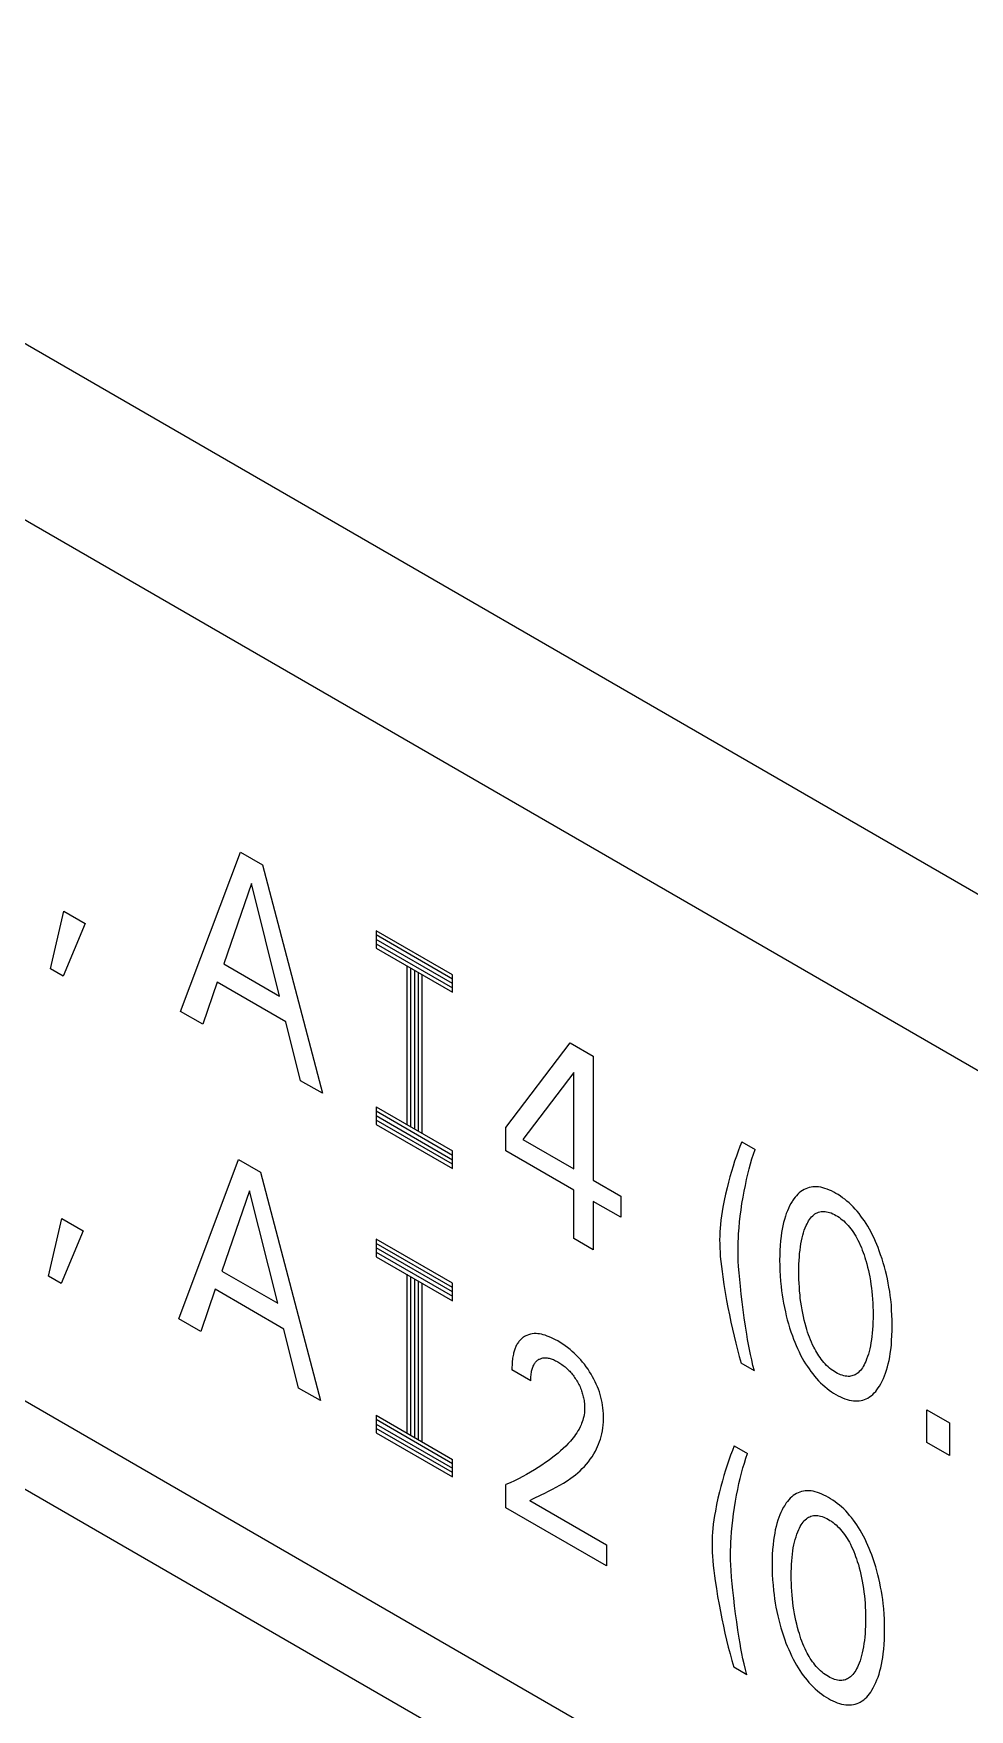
# Model space of a CAD drawing. Extents: x 0 to 420, y 0 to 297.
# Drawn here: x 205.02 to 213.7, y 165.19 to 180.72 of the extents above; entities that cross this region are included whole.
import ezdxf

# ---------------------------------------------------------------- set-up
doc = ezdxf.new("R2010")
doc.units = 0
doc.header["$LTSCALE"] = 23.1
doc.layers.add('40000_ISO', color=7, linetype='CONTINUOUS')

msp = doc.modelspace()

# ---------------------------------------------------------------- linework, layer by layer
at = {"layer": '40000_ISO', "color": 7, "linetype": 'CONTINUOUS'}
for p, q in [((220.716, 168.734), (171.572, 197.107)), ((220.009, 167.509), (170.865, 195.882)), ((220.009, 159.344), (170.865, 187.717)), ((219.656, 158.732), (170.511, 187.104)), ((206.386, 171.654), (206.942, 173.13)), ((206.942, 173.13), (207.145, 173.013)), ((207.145, 173.013), (207.701, 170.896)), ((207.044, 172.839), (206.785, 172.096)), ((207.304, 171.797), (207.044, 172.839)), ((205.179, 172.049), (205.303, 172.583)), ((205.303, 172.583), (205.502, 172.468)), ((205.502, 172.468), (205.298, 171.98)), ((208.2, 172.403), (208.2, 172.24)), ((208.907, 171.995), (208.2, 172.403)), ((208.907, 171.954), (208.2, 172.363)), ((208.907, 171.914), (208.2, 172.322)), ((208.2, 172.281), (208.907, 171.873)), ((208.2, 172.24), (208.907, 171.832)), ((206.785, 172.096), (207.304, 171.797)), ((208.483, 172.077), (208.483, 170.607)), ((205.298, 171.98), (205.179, 172.049)), ((206.726, 171.927), (206.592, 171.536)), ((207.363, 171.559), (206.726, 171.927)), ((208.519, 172.056), (208.519, 170.587)), ((208.554, 172.036), (208.554, 170.566)), ((208.589, 172.016), (208.589, 170.546)), ((208.625, 170.525), (208.625, 171.995)), ((208.907, 171.832), (208.907, 171.995)), ((206.592, 171.536), (206.386, 171.654)), ((207.499, 171.012), (207.363, 171.559)), ((209.402, 170.579), (209.999, 171.365)), ((209.999, 171.365), (210.213, 171.241)), ((210.213, 171.241), (210.213, 170.091)), ((207.701, 170.896), (207.499, 171.012)), ((210.032, 171.09), (209.561, 170.467)), ((210.032, 170.195), (210.032, 171.09)), ((208.2, 170.77), (208.2, 170.607)), ((208.2, 170.77), (208.907, 170.362)), ((208.907, 170.321), (208.2, 170.73)), ((208.2, 170.689), (208.907, 170.281)), ((208.907, 170.24), (208.2, 170.648)), ((208.2, 170.607), (208.907, 170.199)), ((209.402, 170.363), (209.402, 170.579)), ((209.561, 170.467), (210.032, 170.195)), ((211.573, 170.402), (211.556, 170.359)), ((211.59, 170.445), (211.573, 170.402)), ((211.59, 170.445), (211.713, 170.374)), ((211.698, 170.331), (211.713, 170.374)), ((206.368, 168.807), (206.923, 170.283)), ((206.923, 170.283), (207.126, 170.166)), ((208.907, 170.199), (208.907, 170.362)), ((210.032, 169.999), (209.402, 170.363)), ((211.509, 170.221), (211.494, 170.173)), ((211.524, 170.268), (211.509, 170.221)), ((211.54, 170.315), (211.524, 170.268)), ((211.556, 170.359), (211.54, 170.315)), ((211.658, 170.195), (211.671, 170.243)), ((211.671, 170.243), (211.684, 170.288)), ((211.684, 170.288), (211.698, 170.331)), ((207.126, 170.166), (207.682, 168.049)), ((210.213, 170.091), (210.469, 169.943)), ((211.466, 170.072), (211.453, 170.02)), ((211.48, 170.123), (211.466, 170.072)), ((211.494, 170.173), (211.48, 170.123)), ((211.623, 170.042), (211.634, 170.096)), ((211.634, 170.096), (211.646, 170.146)), ((211.646, 170.146), (211.658, 170.195)), ((207.026, 169.992), (206.767, 169.249)), ((207.286, 168.95), (207.026, 169.992)), ((210.032, 169.55), (210.032, 169.999)), ((210.469, 169.943), (210.469, 169.747)), ((211.426, 169.902), (211.415, 169.842)), ((211.439, 169.961), (211.426, 169.902)), ((211.453, 170.02), (211.439, 169.961)), ((211.592, 169.876), (211.602, 169.933)), ((211.602, 169.933), (211.612, 169.988)), ((211.612, 169.988), (211.623, 170.042)), ((212.061, 169.901), (212.058, 169.895)), ((212.072, 169.917), (212.061, 169.901)), ((212.084, 169.933), (212.072, 169.917)), ((212.097, 169.947), (212.084, 169.933)), ((212.11, 169.961), (212.097, 169.947)), ((212.123, 169.974), (212.11, 169.961)), ((212.138, 169.986), (212.123, 169.974)), ((212.153, 169.996), (212.138, 169.986)), ((212.169, 170.005), (212.153, 169.996)), ((212.184, 170.012), (212.169, 170.005)), ((212.199, 170.018), (212.184, 170.012)), ((212.215, 170.023), (212.199, 170.018)), ((212.232, 170.027), (212.215, 170.023)), ((212.249, 170.029), (212.232, 170.027)), ((212.267, 170.03), (212.249, 170.029)), ((212.285, 170.03), (212.267, 170.03)), ((212.303, 170.028), (212.285, 170.03)), ((212.322, 170.025), (212.303, 170.028)), ((212.342, 170.021), (212.322, 170.025)), ((212.361, 170.015), (212.342, 170.021)), ((212.382, 170.008), (212.361, 170.015)), ((212.402, 170), (212.382, 170.008)), ((212.422, 169.991), (212.402, 170)), ((212.443, 169.98), (212.422, 169.991)), ((212.463, 169.969), (212.443, 169.98)), ((212.484, 169.957), (212.463, 169.969)), ((212.504, 169.943), (212.484, 169.957)), ((212.525, 169.929), (212.504, 169.943)), ((212.545, 169.914), (212.525, 169.929)), ((212.565, 169.898), (212.545, 169.914)), ((210.213, 169.895), (210.213, 169.445)), ((210.469, 169.747), (210.213, 169.895)), ((211.402, 169.762), (211.396, 169.722)), ((211.408, 169.802), (211.402, 169.762)), ((211.415, 169.842), (211.408, 169.802)), ((211.57, 169.704), (211.576, 169.759)), ((211.576, 169.759), (211.584, 169.817)), ((211.584, 169.817), (211.592, 169.876)), ((211.995, 169.757), (211.986, 169.728)), ((212.003, 169.782), (211.995, 169.757)), ((212.013, 169.806), (212.003, 169.782)), ((212.023, 169.83), (212.013, 169.806)), ((212.034, 169.852), (212.023, 169.83)), ((212.045, 169.874), (212.034, 169.852)), ((212.058, 169.895), (212.045, 169.874)), ((212.228, 169.739), (212.238, 169.751)), ((212.238, 169.751), (212.248, 169.761)), ((212.248, 169.761), (212.259, 169.771)), ((212.259, 169.771), (212.269, 169.778)), ((212.269, 169.778), (212.279, 169.784)), ((212.279, 169.784), (212.29, 169.79)), ((212.29, 169.79), (212.301, 169.794)), ((212.301, 169.794), (212.313, 169.798)), ((212.313, 169.798), (212.325, 169.8)), ((212.325, 169.8), (212.338, 169.802)), ((212.338, 169.802), (212.351, 169.802)), ((212.351, 169.802), (212.364, 169.801)), ((212.364, 169.801), (212.377, 169.799)), ((212.377, 169.799), (212.391, 169.796)), ((212.391, 169.796), (212.405, 169.792)), ((212.405, 169.792), (212.42, 169.787)), ((212.42, 169.787), (212.434, 169.78)), ((212.434, 169.78), (212.449, 169.773)), ((212.449, 169.773), (212.463, 169.765)), ((212.463, 169.765), (212.478, 169.757)), ((212.478, 169.757), (212.492, 169.747)), ((212.492, 169.747), (212.507, 169.736)), ((212.585, 169.88), (212.565, 169.898)), ((212.605, 169.862), (212.585, 169.88)), ((212.624, 169.843), (212.605, 169.862)), ((212.642, 169.823), (212.624, 169.843)), ((212.66, 169.803), (212.642, 169.823)), ((212.678, 169.781), (212.66, 169.803)), ((212.695, 169.759), (212.678, 169.781)), ((212.711, 169.737), (212.695, 169.759)), ((205.16, 169.202), (205.284, 169.736)), ((205.483, 169.621), (205.279, 169.133)), ((205.284, 169.736), (205.483, 169.621)), ((211.386, 169.611), (211.385, 169.575)), ((211.389, 169.646), (211.386, 169.611)), ((211.392, 169.681), (211.389, 169.646)), ((211.396, 169.722), (211.392, 169.681)), ((211.559, 169.556), (211.561, 169.594)), ((211.561, 169.594), (211.565, 169.649)), ((211.565, 169.649), (211.57, 169.704)), ((211.959, 169.605), (211.955, 169.573)), ((211.965, 169.637), (211.959, 169.605)), ((211.971, 169.668), (211.965, 169.637)), ((211.978, 169.698), (211.971, 169.668)), ((211.986, 169.728), (211.978, 169.698)), ((212.156, 169.58), (212.163, 169.604)), ((212.163, 169.604), (212.17, 169.627)), ((212.17, 169.627), (212.179, 169.649)), ((212.179, 169.649), (212.188, 169.671)), ((212.188, 169.671), (212.195, 169.686)), ((212.195, 169.686), (212.202, 169.7)), ((212.202, 169.7), (212.21, 169.714)), ((212.21, 169.714), (212.219, 169.727)), ((212.219, 169.727), (212.228, 169.739)), ((212.507, 169.736), (212.521, 169.725)), ((212.521, 169.725), (212.535, 169.713)), ((212.535, 169.713), (212.549, 169.7)), ((212.549, 169.7), (212.562, 169.687)), ((212.562, 169.687), (212.576, 169.672)), ((212.576, 169.672), (212.589, 169.657)), ((212.589, 169.657), (212.601, 169.641)), ((212.601, 169.641), (212.613, 169.624)), ((212.613, 169.624), (212.625, 169.607)), ((212.625, 169.607), (212.636, 169.59)), ((212.636, 169.59), (212.647, 169.572)), ((212.727, 169.713), (212.711, 169.737)), ((212.743, 169.69), (212.727, 169.713)), ((212.758, 169.665), (212.743, 169.69)), ((212.774, 169.638), (212.758, 169.665)), ((212.789, 169.61), (212.774, 169.638)), ((212.803, 169.581), (212.789, 169.61)), ((208.2, 169.546), (208.2, 169.382)), ((208.907, 169.137), (208.2, 169.546)), ((208.907, 169.097), (208.2, 169.505)), ((208.907, 169.056), (208.2, 169.464)), ((210.213, 169.445), (210.032, 169.55)), ((211.385, 169.575), (211.384, 169.538)), ((211.384, 169.538), (211.385, 169.5)), ((211.385, 169.5), (211.386, 169.462)), ((211.386, 169.462), (211.388, 169.423)), ((211.556, 169.478), (211.557, 169.517)), ((211.556, 169.439), (211.556, 169.478)), ((211.557, 169.39), (211.556, 169.439)), ((211.557, 169.517), (211.559, 169.556)), ((211.943, 169.44), (211.942, 169.395)), ((211.946, 169.485), (211.943, 169.44)), ((211.95, 169.53), (211.946, 169.485)), ((211.955, 169.573), (211.95, 169.53)), ((212.126, 169.413), (212.13, 169.443)), ((212.13, 169.443), (212.134, 169.472)), ((212.134, 169.472), (212.138, 169.5)), ((212.138, 169.5), (212.143, 169.528)), ((212.143, 169.528), (212.15, 169.556)), ((212.15, 169.556), (212.156, 169.58)), ((212.647, 169.572), (212.658, 169.553)), ((212.658, 169.553), (212.667, 169.535)), ((212.667, 169.535), (212.678, 169.513)), ((212.678, 169.513), (212.689, 169.49)), ((212.689, 169.49), (212.699, 169.467)), ((212.699, 169.467), (212.708, 169.444)), ((212.708, 169.444), (212.716, 169.422)), ((212.817, 169.553), (212.803, 169.581)), ((212.83, 169.524), (212.817, 169.553)), ((212.842, 169.495), (212.83, 169.524)), ((212.854, 169.466), (212.842, 169.495)), ((212.865, 169.437), (212.854, 169.466)), ((212.878, 169.4), (212.865, 169.437)), ((208.2, 169.423), (208.907, 169.015)), ((208.2, 169.382), (208.907, 168.974)), ((211.388, 169.423), (211.391, 169.383)), ((211.391, 169.383), (211.396, 169.337)), ((211.396, 169.337), (211.401, 169.291)), ((211.401, 169.291), (211.407, 169.244)), ((211.558, 169.341), (211.557, 169.39)), ((211.561, 169.291), (211.558, 169.341)), ((211.565, 169.231), (211.561, 169.291)), ((211.942, 169.395), (211.941, 169.349)), ((211.941, 169.349), (211.942, 169.301)), ((211.942, 169.301), (211.943, 169.253)), ((212.119, 169.278), (212.12, 169.313)), ((212.119, 169.244), (212.119, 169.278)), ((212.12, 169.313), (212.121, 169.347)), ((212.121, 169.347), (212.124, 169.38)), ((212.124, 169.38), (212.126, 169.413)), ((212.716, 169.422), (212.724, 169.399)), ((212.724, 169.399), (212.731, 169.376)), ((212.731, 169.376), (212.738, 169.353)), ((212.738, 169.353), (212.741, 169.346)), ((212.741, 169.346), (212.749, 169.315)), ((212.749, 169.315), (212.757, 169.285)), ((212.757, 169.285), (212.764, 169.254)), ((212.891, 169.363), (212.878, 169.4)), ((212.902, 169.326), (212.891, 169.363)), ((212.913, 169.289), (212.902, 169.326)), ((212.923, 169.252), (212.913, 169.289)), ((205.279, 169.133), (205.16, 169.202)), ((206.767, 169.249), (207.286, 168.95)), ((208.483, 169.219), (208.483, 167.749)), ((208.519, 169.199), (208.519, 167.729)), ((208.554, 169.178), (208.554, 167.709)), ((208.589, 169.158), (208.589, 167.688)), ((208.625, 167.668), (208.625, 169.137)), ((208.907, 168.974), (208.907, 169.137)), ((211.407, 169.244), (211.413, 169.196)), ((211.413, 169.196), (211.424, 169.124)), ((211.424, 169.124), (211.436, 169.051)), ((211.571, 169.17), (211.565, 169.231)), ((211.577, 169.108), (211.571, 169.17)), ((211.943, 169.253), (211.946, 169.204)), ((211.946, 169.204), (211.95, 169.155)), ((211.95, 169.155), (211.954, 169.105)), ((212.119, 169.208), (212.119, 169.244)), ((212.12, 169.172), (212.119, 169.208)), ((212.121, 169.136), (212.12, 169.172)), ((212.124, 169.099), (212.121, 169.136)), ((212.764, 169.254), (212.771, 169.224)), ((212.771, 169.224), (212.777, 169.194)), ((212.777, 169.194), (212.783, 169.159)), ((212.783, 169.159), (212.788, 169.125)), ((212.788, 169.125), (212.793, 169.091)), ((212.932, 169.216), (212.923, 169.252)), ((212.94, 169.177), (212.932, 169.216)), ((212.948, 169.138), (212.94, 169.177)), ((212.955, 169.1), (212.948, 169.138)), ((206.707, 169.08), (206.573, 168.689)), ((207.344, 168.712), (206.707, 169.08)), ((211.436, 169.051), (211.449, 168.977)), ((211.449, 168.977), (211.462, 168.91)), ((211.585, 169.036), (211.577, 169.108)), ((211.593, 168.963), (211.585, 169.036)), ((211.954, 169.105), (211.959, 169.067)), ((211.959, 169.067), (211.964, 169.028)), ((211.964, 169.028), (211.97, 168.99)), ((211.97, 168.99), (211.977, 168.951)), ((212.126, 169.063), (212.124, 169.099)), ((212.13, 169.029), (212.126, 169.063)), ((212.133, 168.995), (212.13, 169.029)), ((212.138, 168.961), (212.133, 168.995)), ((212.793, 169.091), (212.797, 169.058)), ((212.797, 169.058), (212.8, 169.025)), ((212.8, 169.025), (212.803, 168.988)), ((212.803, 168.988), (212.805, 168.952)), ((212.962, 169.061), (212.955, 169.1)), ((212.967, 169.023), (212.962, 169.061)), ((212.972, 168.986), (212.967, 169.023)), ((212.977, 168.937), (212.972, 168.986)), ((211.462, 168.91), (211.476, 168.843)), ((211.476, 168.843), (211.49, 168.775)), ((211.603, 168.89), (211.593, 168.963)), ((211.613, 168.814), (211.603, 168.89)), ((211.624, 168.739), (211.613, 168.814)), ((211.977, 168.951), (211.985, 168.911)), ((211.985, 168.911), (211.994, 168.872)), ((211.994, 168.872), (212.003, 168.835)), ((212.003, 168.835), (212.012, 168.798)), ((212.143, 168.926), (212.138, 168.961)), ((212.149, 168.891), (212.143, 168.926)), ((212.155, 168.859), (212.149, 168.891)), ((212.162, 168.827), (212.155, 168.859)), ((212.17, 168.795), (212.162, 168.827)), ((212.805, 168.952), (212.806, 168.916)), ((212.806, 168.916), (212.807, 168.881)), ((212.807, 168.881), (212.808, 168.846)), ((212.808, 168.846), (212.807, 168.811)), ((212.98, 168.888), (212.977, 168.937)), ((212.983, 168.84), (212.98, 168.888)), ((212.984, 168.793), (212.983, 168.84)), ((206.573, 168.689), (206.368, 168.807)), ((207.48, 168.165), (207.344, 168.712)), ((209.613, 168.659), (209.596, 168.653)), ((209.63, 168.664), (209.613, 168.659)), ((209.647, 168.667), (209.63, 168.664)), ((209.666, 168.669), (209.647, 168.667)), ((209.682, 168.669), (209.666, 168.669)), ((209.698, 168.668), (209.682, 168.669)), ((209.715, 168.666), (209.698, 168.668)), ((209.732, 168.663), (209.715, 168.666)), ((209.749, 168.659), (209.732, 168.663)), ((209.766, 168.654), (209.749, 168.659)), ((211.49, 168.775), (211.504, 168.711)), ((211.504, 168.711), (211.519, 168.646)), ((211.636, 168.663), (211.624, 168.739)), ((211.644, 168.616), (211.636, 168.663)), ((212.012, 168.798), (212.023, 168.761)), ((212.023, 168.761), (212.034, 168.724)), ((212.034, 168.724), (212.046, 168.686)), ((212.046, 168.686), (212.059, 168.649)), ((212.178, 168.762), (212.17, 168.795)), ((212.187, 168.729), (212.178, 168.762)), ((212.194, 168.706), (212.187, 168.729)), ((212.201, 168.683), (212.194, 168.706)), ((212.209, 168.659), (212.201, 168.683)), ((212.218, 168.636), (212.209, 168.659)), ((212.8, 168.674), (212.797, 168.644)), ((212.803, 168.707), (212.8, 168.674)), ((212.805, 168.741), (212.803, 168.707)), ((212.806, 168.776), (212.805, 168.741)), ((212.807, 168.811), (212.806, 168.776)), ((212.983, 168.653), (212.985, 168.699)), ((212.985, 168.746), (212.984, 168.793)), ((212.985, 168.699), (212.985, 168.746)), ((209.479, 168.506), (209.476, 168.497)), ((209.482, 168.516), (209.479, 168.506)), ((209.485, 168.525), (209.482, 168.516)), ((209.488, 168.533), (209.485, 168.525)), ((209.492, 168.542), (209.488, 168.533)), ((209.496, 168.55), (209.492, 168.542)), ((209.499, 168.559), (209.496, 168.55)), ((209.504, 168.566), (209.499, 168.559)), ((209.508, 168.574), (209.504, 168.566)), ((209.513, 168.581), (209.508, 168.574)), ((209.518, 168.589), (209.513, 168.581)), ((209.523, 168.596), (209.518, 168.589)), ((209.529, 168.603), (209.523, 168.596)), ((209.534, 168.609), (209.529, 168.603)), ((209.54, 168.615), (209.534, 168.609)), ((209.547, 168.621), (209.54, 168.615)), ((209.553, 168.627), (209.547, 168.621)), ((209.56, 168.632), (209.553, 168.627)), ((209.566, 168.637), (209.56, 168.632)), ((209.574, 168.641), (209.566, 168.637)), ((209.581, 168.646), (209.574, 168.641)), ((209.588, 168.65), (209.581, 168.646)), ((209.596, 168.653), (209.588, 168.65)), ((209.785, 168.647), (209.766, 168.654)), ((209.805, 168.64), (209.785, 168.647)), ((209.824, 168.631), (209.805, 168.64)), ((209.844, 168.622), (209.824, 168.631)), ((209.863, 168.612), (209.844, 168.622)), ((209.883, 168.601), (209.863, 168.612)), ((209.906, 168.587), (209.883, 168.601)), ((209.929, 168.573), (209.906, 168.587)), ((209.952, 168.557), (209.929, 168.573)), ((209.974, 168.54), (209.952, 168.557)), ((209.997, 168.522), (209.974, 168.54)), ((210.017, 168.505), (209.997, 168.522)), ((210.037, 168.487), (210.017, 168.505)), ((211.519, 168.646), (211.535, 168.581)), ((211.535, 168.581), (211.551, 168.52)), ((211.551, 168.52), (211.567, 168.458)), ((211.652, 168.569), (211.644, 168.616)), ((211.661, 168.522), (211.652, 168.569)), ((211.671, 168.475), (211.661, 168.522)), ((212.059, 168.649), (212.07, 168.619)), ((212.07, 168.619), (212.082, 168.589)), ((212.082, 168.589), (212.095, 168.56)), ((212.095, 168.56), (212.108, 168.53)), ((212.108, 168.53), (212.121, 168.501)), ((212.227, 168.613), (212.218, 168.636)), ((212.237, 168.589), (212.227, 168.613)), ((212.247, 168.566), (212.237, 168.589)), ((212.258, 168.543), (212.247, 168.566)), ((212.267, 168.527), (212.258, 168.543)), ((212.276, 168.51), (212.267, 168.527)), ((212.285, 168.494), (212.276, 168.51)), ((212.771, 168.504), (212.764, 168.479)), ((212.777, 168.529), (212.771, 168.504)), ((212.783, 168.556), (212.777, 168.529)), ((212.788, 168.585), (212.783, 168.556)), ((212.793, 168.614), (212.788, 168.585)), ((212.797, 168.644), (212.793, 168.614)), ((212.967, 168.485), (212.972, 168.518)), ((212.972, 168.518), (212.977, 168.562)), ((212.977, 168.562), (212.98, 168.607)), ((212.98, 168.607), (212.983, 168.653)), ((209.459, 168.375), (209.458, 168.362)), ((209.458, 168.362), (209.458, 168.348)), ((209.458, 168.348), (209.458, 168.335)), ((209.46, 168.389), (209.459, 168.375)), ((209.461, 168.402), (209.46, 168.389)), ((209.462, 168.415), (209.461, 168.402)), ((209.463, 168.428), (209.462, 168.415)), ((209.465, 168.441), (209.463, 168.428)), ((209.467, 168.453), (209.465, 168.441)), ((209.469, 168.466), (209.467, 168.453)), ((209.472, 168.478), (209.469, 168.466)), ((209.474, 168.487), (209.472, 168.478)), ((209.476, 168.497), (209.474, 168.487)), ((209.646, 168.34), (209.649, 168.35)), ((209.649, 168.35), (209.652, 168.359)), ((209.652, 168.359), (209.656, 168.368)), ((209.656, 168.368), (209.66, 168.377)), ((209.66, 168.377), (209.664, 168.385)), ((209.664, 168.385), (209.669, 168.392)), ((209.669, 168.392), (209.673, 168.399)), ((209.673, 168.399), (209.678, 168.405)), ((209.678, 168.405), (209.684, 168.411)), ((209.684, 168.411), (209.69, 168.417)), ((209.69, 168.417), (209.696, 168.422)), ((209.696, 168.422), (209.702, 168.427)), ((209.702, 168.427), (209.709, 168.431)), ((209.709, 168.431), (209.715, 168.434)), ((209.715, 168.434), (209.722, 168.437)), ((209.722, 168.437), (209.73, 168.44)), ((209.73, 168.44), (209.737, 168.442)), ((209.737, 168.442), (209.745, 168.444)), ((209.745, 168.444), (209.753, 168.445)), ((209.753, 168.445), (209.761, 168.445)), ((209.761, 168.445), (209.769, 168.445)), ((209.769, 168.445), (209.778, 168.445)), ((209.778, 168.445), (209.786, 168.444)), ((209.786, 168.444), (209.795, 168.443)), ((209.795, 168.443), (209.804, 168.441)), ((209.804, 168.441), (209.813, 168.438)), ((209.813, 168.438), (209.823, 168.435)), ((209.823, 168.435), (209.833, 168.432)), ((209.833, 168.432), (209.843, 168.428)), ((209.843, 168.428), (209.853, 168.423)), ((209.853, 168.423), (209.863, 168.418)), ((209.863, 168.418), (209.873, 168.413)), ((209.873, 168.413), (209.883, 168.407)), ((209.883, 168.407), (209.893, 168.402)), ((209.893, 168.402), (209.903, 168.396)), ((209.903, 168.396), (209.912, 168.389)), ((209.912, 168.389), (209.922, 168.382)), ((209.922, 168.382), (209.932, 168.375)), ((209.932, 168.375), (209.942, 168.368)), ((209.942, 168.368), (209.951, 168.36)), ((209.951, 168.36), (209.96, 168.353)), ((209.96, 168.353), (209.969, 168.345)), ((210.057, 168.468), (210.037, 168.487)), ((210.077, 168.448), (210.057, 168.468)), ((210.096, 168.427), (210.077, 168.448)), ((210.114, 168.406), (210.096, 168.427)), ((210.131, 168.385), (210.114, 168.406)), ((210.148, 168.362), (210.131, 168.385)), ((210.164, 168.339), (210.148, 168.362)), ((211.567, 168.458), (211.585, 168.396)), ((211.707, 168.325), (211.585, 168.396)), ((211.682, 168.425), (211.671, 168.475)), ((211.694, 168.375), (211.682, 168.425)), ((211.707, 168.325), (211.694, 168.375)), ((212.121, 168.501), (212.136, 168.471)), ((212.136, 168.471), (212.151, 168.443)), ((212.151, 168.443), (212.167, 168.414)), ((212.167, 168.414), (212.182, 168.39)), ((212.182, 168.39), (212.198, 168.365)), ((212.198, 168.365), (212.214, 168.342)), ((212.295, 168.478), (212.285, 168.494)), ((212.305, 168.462), (212.295, 168.478)), ((212.316, 168.447), (212.305, 168.462)), ((212.327, 168.432), (212.316, 168.447)), ((212.338, 168.417), (212.327, 168.432)), ((212.35, 168.403), (212.338, 168.417)), ((212.363, 168.389), (212.35, 168.403)), ((212.377, 168.375), (212.363, 168.389)), ((212.391, 168.362), (212.377, 168.375)), ((212.405, 168.35), (212.391, 168.362)), ((212.419, 168.338), (212.405, 168.35)), ((212.709, 168.353), (212.7, 168.34)), ((212.717, 168.366), (212.709, 168.353)), ((212.725, 168.38), (212.717, 168.366)), ((212.732, 168.395), (212.725, 168.38)), ((212.739, 168.41), (212.732, 168.395)), ((212.748, 168.433), (212.739, 168.41)), ((212.757, 168.456), (212.748, 168.433)), ((212.764, 168.479), (212.757, 168.456)), ((212.933, 168.331), (212.941, 168.36)), ((212.941, 168.36), (212.949, 168.39)), ((212.949, 168.39), (212.956, 168.421)), ((212.956, 168.421), (212.962, 168.453)), ((212.962, 168.453), (212.967, 168.485)), ((209.634, 168.233), (209.458, 168.335)), ((209.634, 168.259), (209.635, 168.272)), ((209.634, 168.246), (209.634, 168.259)), ((209.634, 168.233), (209.634, 168.246)), ((209.635, 168.272), (209.636, 168.284)), ((209.636, 168.284), (209.637, 168.297)), ((209.637, 168.297), (209.639, 168.309)), ((209.639, 168.309), (209.641, 168.32)), ((209.641, 168.32), (209.643, 168.33)), ((209.643, 168.33), (209.646, 168.34)), ((209.969, 168.345), (209.977, 168.337)), ((209.977, 168.337), (209.985, 168.329)), ((209.985, 168.329), (209.994, 168.32)), ((209.994, 168.32), (210.002, 168.311)), ((210.002, 168.311), (210.01, 168.302)), ((210.01, 168.302), (210.018, 168.293)), ((210.018, 168.293), (210.025, 168.283)), ((210.025, 168.283), (210.032, 168.274)), ((210.032, 168.274), (210.039, 168.264)), ((210.039, 168.264), (210.046, 168.254)), ((210.046, 168.254), (210.053, 168.243)), ((210.053, 168.243), (210.059, 168.233)), ((210.059, 168.233), (210.066, 168.222)), ((210.066, 168.222), (210.073, 168.21)), ((210.073, 168.21), (210.079, 168.198)), ((210.079, 168.198), (210.085, 168.187)), ((210.179, 168.315), (210.164, 168.339)), ((210.193, 168.293), (210.179, 168.315)), ((210.206, 168.27), (210.193, 168.293)), ((210.218, 168.248), (210.206, 168.27)), ((210.23, 168.224), (210.218, 168.248)), ((210.241, 168.201), (210.23, 168.224)), ((210.251, 168.177), (210.241, 168.201)), ((212.214, 168.342), (212.23, 168.318)), ((212.23, 168.318), (212.248, 168.296)), ((212.248, 168.296), (212.265, 168.274)), ((212.265, 168.274), (212.283, 168.253)), ((212.283, 168.253), (212.302, 168.233)), ((212.302, 168.233), (212.321, 168.213)), ((212.321, 168.213), (212.341, 168.195)), ((212.341, 168.195), (212.361, 168.178)), ((212.434, 168.328), (212.419, 168.338)), ((212.449, 168.318), (212.434, 168.328)), ((212.463, 168.309), (212.449, 168.318)), ((212.478, 168.301), (212.463, 168.309)), ((212.492, 168.294), (212.478, 168.301)), ((212.507, 168.288), (212.492, 168.294)), ((212.521, 168.283), (212.507, 168.288)), ((212.535, 168.278), (212.521, 168.283)), ((212.549, 168.275), (212.535, 168.278)), ((212.563, 168.274), (212.549, 168.275)), ((212.576, 168.273), (212.563, 168.274)), ((212.588, 168.273), (212.576, 168.273)), ((212.599, 168.274), (212.588, 168.273)), ((212.61, 168.277), (212.599, 168.274)), ((212.621, 168.28), (212.61, 168.277)), ((212.631, 168.284), (212.621, 168.28)), ((212.641, 168.288), (212.631, 168.284)), ((212.65, 168.294), (212.641, 168.288)), ((212.66, 168.3), (212.65, 168.294)), ((212.668, 168.307), (212.66, 168.3)), ((212.679, 168.317), (212.668, 168.307)), ((212.69, 168.328), (212.679, 168.317)), ((212.7, 168.34), (212.69, 168.328)), ((212.867, 168.183), (212.88, 168.205)), ((212.88, 168.205), (212.892, 168.229)), ((212.892, 168.229), (212.904, 168.253)), ((212.904, 168.253), (212.914, 168.278)), ((212.914, 168.278), (212.924, 168.304)), ((212.924, 168.304), (212.933, 168.331)), ((207.682, 168.049), (207.48, 168.165)), ((210.085, 168.187), (210.09, 168.175)), ((210.09, 168.175), (210.095, 168.163)), ((210.095, 168.163), (210.1, 168.151)), ((210.1, 168.151), (210.104, 168.14)), ((210.104, 168.14), (210.108, 168.129)), ((210.108, 168.129), (210.111, 168.118)), ((210.111, 168.118), (210.114, 168.107)), ((210.114, 168.107), (210.117, 168.096)), ((210.117, 168.096), (210.12, 168.085)), ((210.12, 168.085), (210.122, 168.074)), ((210.122, 168.074), (210.124, 168.063)), ((210.124, 168.063), (210.127, 168.049)), ((210.127, 168.049), (210.129, 168.036)), ((210.129, 168.036), (210.13, 168.022)), ((210.26, 168.153), (210.251, 168.177)), ((210.269, 168.129), (210.26, 168.153)), ((210.276, 168.104), (210.269, 168.129)), ((210.283, 168.08), (210.276, 168.104)), ((210.289, 168.056), (210.283, 168.08)), ((210.294, 168.032), (210.289, 168.056)), ((212.361, 168.178), (212.381, 168.161)), ((212.381, 168.161), (212.401, 168.146)), ((212.401, 168.146), (212.422, 168.131)), ((212.422, 168.131), (212.442, 168.118)), ((212.442, 168.118), (212.463, 168.105)), ((212.463, 168.105), (212.484, 168.094)), ((212.484, 168.094), (212.505, 168.083)), ((212.505, 168.083), (212.525, 168.074)), ((212.525, 168.074), (212.546, 168.066)), ((212.546, 168.066), (212.566, 168.059)), ((212.566, 168.059), (212.586, 168.054)), ((212.586, 168.054), (212.606, 168.049)), ((212.606, 168.049), (212.625, 168.046)), ((212.625, 168.046), (212.643, 168.045)), ((212.643, 168.045), (212.662, 168.045)), ((212.662, 168.045), (212.679, 168.047)), ((212.679, 168.047), (212.696, 168.049)), ((212.696, 168.049), (212.713, 168.053)), ((212.713, 168.053), (212.729, 168.058)), ((212.729, 168.058), (212.745, 168.065)), ((212.745, 168.065), (212.759, 168.072)), ((212.759, 168.072), (212.776, 168.082)), ((212.776, 168.082), (212.791, 168.093)), ((212.791, 168.093), (212.805, 168.106)), ((212.805, 168.106), (212.819, 168.119)), ((212.819, 168.119), (212.832, 168.134)), ((212.832, 168.134), (212.844, 168.149)), ((212.844, 168.149), (212.856, 168.166)), ((212.856, 168.166), (212.867, 168.183)), ((208.2, 167.913), (208.2, 167.749)), ((208.2, 167.913), (208.907, 167.504)), ((210.12, 167.884), (210.116, 167.868)), ((210.124, 167.9), (210.12, 167.884)), ((210.127, 167.917), (210.124, 167.9)), ((210.13, 167.934), (210.127, 167.917)), ((210.13, 168.022), (210.131, 168.009)), ((210.132, 167.952), (210.13, 167.934)), ((210.131, 168.009), (210.132, 167.996)), ((210.132, 167.996), (210.132, 167.983)), ((210.132, 167.983), (210.132, 167.971)), ((210.132, 167.971), (210.132, 167.952)), ((210.298, 168.006), (210.294, 168.032)), ((210.302, 167.98), (210.298, 168.006)), ((210.305, 167.954), (210.302, 167.98)), ((210.307, 167.929), (210.305, 167.954)), ((210.308, 167.904), (210.307, 167.929)), ((210.308, 167.88), (210.308, 167.904)), ((213.306, 167.659), (213.306, 167.962)), ((213.306, 167.962), (213.515, 167.842)), ((208.907, 167.464), (208.2, 167.872)), ((208.2, 167.831), (208.907, 167.423)), ((208.907, 167.382), (208.2, 167.79)), ((208.2, 167.749), (208.907, 167.341)), ((210.049, 167.734), (210.038, 167.718)), ((210.061, 167.751), (210.049, 167.734)), ((210.071, 167.768), (210.061, 167.751)), ((210.081, 167.785), (210.071, 167.768)), ((210.091, 167.804), (210.081, 167.785)), ((210.1, 167.823), (210.091, 167.804)), ((210.105, 167.837), (210.1, 167.823)), ((210.111, 167.852), (210.105, 167.837)), ((210.116, 167.868), (210.111, 167.852)), ((210.286, 167.717), (210.292, 167.742)), ((210.292, 167.742), (210.297, 167.768)), ((210.297, 167.768), (210.302, 167.795)), ((210.302, 167.795), (210.305, 167.822)), ((210.305, 167.822), (210.307, 167.851)), ((210.307, 167.851), (210.308, 167.88)), ((213.515, 167.842), (213.515, 167.539)), ((209.91, 167.583), (209.886, 167.562)), ((209.934, 167.604), (209.91, 167.583)), ((209.957, 167.627), (209.934, 167.604)), ((209.979, 167.65), (209.957, 167.627)), ((210.001, 167.674), (209.979, 167.65)), ((210.014, 167.688), (210.001, 167.674)), ((210.026, 167.703), (210.014, 167.688)), ((210.038, 167.718), (210.026, 167.703)), ((210.217, 167.554), (210.232, 167.581)), ((210.232, 167.581), (210.242, 167.602)), ((210.242, 167.602), (210.253, 167.623)), ((210.253, 167.623), (210.262, 167.646)), ((210.262, 167.646), (210.271, 167.669)), ((210.271, 167.669), (210.279, 167.692)), ((210.279, 167.692), (210.286, 167.717)), ((211.503, 167.585), (211.486, 167.542)), ((211.52, 167.628), (211.503, 167.585)), ((211.52, 167.628), (211.643, 167.557)), ((213.515, 167.539), (213.306, 167.659)), ((208.907, 167.341), (208.907, 167.504)), ((209.703, 167.428), (209.667, 167.406)), ((209.737, 167.451), (209.703, 167.428)), ((209.771, 167.474), (209.737, 167.451)), ((209.804, 167.498), (209.771, 167.474)), ((209.837, 167.523), (209.804, 167.498)), ((209.862, 167.542), (209.837, 167.523)), ((209.886, 167.562), (209.862, 167.542)), ((210.09, 167.398), (210.11, 167.418)), ((210.11, 167.418), (210.13, 167.438)), ((210.13, 167.438), (210.149, 167.459)), ((210.149, 167.459), (210.167, 167.481)), ((210.167, 167.481), (210.184, 167.505)), ((210.184, 167.505), (210.201, 167.529)), ((210.201, 167.529), (210.217, 167.554)), ((211.454, 167.451), (211.439, 167.404)), ((211.47, 167.498), (211.454, 167.451)), ((211.486, 167.542), (211.47, 167.498)), ((211.588, 167.377), (211.601, 167.426)), ((211.601, 167.426), (211.614, 167.47)), ((211.614, 167.47), (211.628, 167.514)), ((211.628, 167.514), (211.643, 167.557)), ((209.442, 167.288), (209.402, 167.271)), ((209.402, 167.055), (209.402, 167.271)), ((209.481, 167.306), (209.442, 167.288)), ((209.52, 167.325), (209.481, 167.306)), ((209.558, 167.344), (209.52, 167.325)), ((209.595, 167.364), (209.558, 167.344)), ((209.631, 167.385), (209.595, 167.364)), ((209.667, 167.406), (209.631, 167.385)), ((209.869, 167.246), (209.903, 167.265)), ((209.903, 167.265), (209.937, 167.285)), ((209.937, 167.285), (209.971, 167.306)), ((209.971, 167.306), (210.004, 167.329)), ((210.004, 167.329), (210.026, 167.345)), ((210.026, 167.345), (210.048, 167.362)), ((210.048, 167.362), (210.069, 167.38)), ((210.069, 167.38), (210.09, 167.398)), ((211.41, 167.306), (211.396, 167.254)), ((211.424, 167.356), (211.41, 167.306)), ((211.439, 167.404), (211.424, 167.356)), ((211.553, 167.225), (211.564, 167.279)), ((211.564, 167.279), (211.576, 167.328)), ((211.576, 167.328), (211.588, 167.377)), ((209.623, 167.124), (209.658, 167.141)), ((209.623, 167.124), (210.336, 166.713)), ((209.658, 167.141), (209.728, 167.175)), ((209.728, 167.175), (209.763, 167.192)), ((209.763, 167.192), (209.798, 167.209)), ((209.798, 167.209), (209.834, 167.227)), ((209.834, 167.227), (209.869, 167.246)), ((211.369, 167.144), (211.356, 167.085)), ((211.383, 167.203), (211.369, 167.144)), ((211.396, 167.254), (211.383, 167.203)), ((211.522, 167.058), (211.532, 167.116)), ((211.532, 167.116), (211.542, 167.171)), ((211.542, 167.171), (211.553, 167.225)), ((212.014, 167.115), (212.002, 167.1)), ((212.027, 167.13), (212.014, 167.115)), ((212.04, 167.144), (212.027, 167.13)), ((212.053, 167.157), (212.04, 167.144)), ((212.068, 167.168), (212.053, 167.157)), ((212.083, 167.179), (212.068, 167.168)), ((212.099, 167.188), (212.083, 167.179)), ((212.114, 167.195), (212.099, 167.188)), ((212.129, 167.201), (212.114, 167.195)), ((212.145, 167.206), (212.129, 167.201)), ((212.162, 167.209), (212.145, 167.206)), ((212.179, 167.212), (212.162, 167.209)), ((212.197, 167.213), (212.179, 167.212)), ((212.215, 167.212), (212.197, 167.213)), ((212.233, 167.211), (212.215, 167.212)), ((212.252, 167.208), (212.233, 167.211)), ((212.272, 167.203), (212.252, 167.208)), ((212.291, 167.198), (212.272, 167.203)), ((212.311, 167.191), (212.291, 167.198)), ((212.332, 167.183), (212.311, 167.191)), ((212.352, 167.173), (212.332, 167.183)), ((212.373, 167.163), (212.352, 167.173)), ((212.393, 167.152), (212.373, 167.163)), ((212.414, 167.139), (212.393, 167.152)), ((212.434, 167.126), (212.414, 167.139)), ((212.455, 167.112), (212.434, 167.126)), ((212.475, 167.096), (212.455, 167.112)), ((210.336, 166.517), (209.402, 167.055)), ((211.338, 166.985), (211.332, 166.945)), ((211.345, 167.024), (211.338, 166.985)), ((211.356, 167.085), (211.345, 167.024)), ((211.506, 166.941), (211.514, 167)), ((211.514, 167), (211.522, 167.058)), ((211.933, 166.965), (211.925, 166.94)), ((211.943, 166.989), (211.933, 166.965)), ((211.953, 167.012), (211.943, 166.989)), ((211.964, 167.035), (211.953, 167.012)), ((211.975, 167.057), (211.964, 167.035)), ((211.988, 167.078), (211.975, 167.057)), ((211.991, 167.083), (211.988, 167.078)), ((212.002, 167.1), (211.991, 167.083)), ((212.178, 166.944), (212.189, 166.953)), ((212.189, 166.953), (212.199, 166.961)), ((212.199, 166.961), (212.209, 166.967)), ((212.209, 166.967), (212.22, 166.972)), ((212.22, 166.972), (212.231, 166.977)), ((212.231, 166.977), (212.243, 166.981)), ((212.243, 166.981), (212.255, 166.983)), ((212.255, 166.983), (212.268, 166.985)), ((212.268, 166.985), (212.281, 166.985)), ((212.281, 166.985), (212.294, 166.984)), ((212.294, 166.984), (212.307, 166.982)), ((212.307, 166.982), (212.321, 166.979)), ((212.321, 166.979), (212.335, 166.975)), ((212.335, 166.975), (212.35, 166.969)), ((212.35, 166.969), (212.364, 166.963)), ((212.364, 166.963), (212.379, 166.956)), ((212.379, 166.956), (212.393, 166.948)), ((212.495, 167.08), (212.475, 167.096)), ((212.515, 167.063), (212.495, 167.08)), ((212.535, 167.045), (212.515, 167.063)), ((212.554, 167.026), (212.535, 167.045)), ((212.572, 167.006), (212.554, 167.026)), ((212.59, 166.985), (212.572, 167.006)), ((212.608, 166.964), (212.59, 166.985)), ((212.625, 166.942), (212.608, 166.964)), ((211.316, 166.793), (211.315, 166.757)), ((211.319, 166.829), (211.316, 166.793)), ((211.322, 166.864), (211.319, 166.829)), ((211.326, 166.905), (211.322, 166.864)), ((211.332, 166.945), (211.326, 166.905)), ((211.491, 166.777), (211.495, 166.832)), ((211.495, 166.832), (211.5, 166.887)), ((211.5, 166.887), (211.506, 166.941)), ((211.895, 166.82), (211.889, 166.788)), ((211.901, 166.851), (211.895, 166.82)), ((211.908, 166.881), (211.901, 166.851)), ((211.916, 166.911), (211.908, 166.881)), ((211.925, 166.94), (211.916, 166.911)), ((212.093, 166.787), (212.1, 166.81)), ((212.1, 166.81), (212.109, 166.832)), ((212.109, 166.832), (212.118, 166.854)), ((212.118, 166.854), (212.125, 166.868)), ((212.125, 166.868), (212.132, 166.883)), ((212.132, 166.883), (212.14, 166.896)), ((212.14, 166.896), (212.149, 166.909)), ((212.149, 166.909), (212.158, 166.922)), ((212.158, 166.922), (212.167, 166.933)), ((212.167, 166.933), (212.178, 166.944)), ((212.393, 166.948), (212.408, 166.939)), ((212.408, 166.939), (212.422, 166.93)), ((212.422, 166.93), (212.437, 166.919)), ((212.437, 166.919), (212.451, 166.908)), ((212.451, 166.908), (212.465, 166.896)), ((212.465, 166.896), (212.479, 166.883)), ((212.479, 166.883), (212.492, 166.869)), ((212.492, 166.869), (212.506, 166.855)), ((212.506, 166.855), (212.519, 166.84)), ((212.519, 166.84), (212.531, 166.824)), ((212.531, 166.824), (212.543, 166.807)), ((212.543, 166.807), (212.555, 166.79)), ((212.641, 166.919), (212.625, 166.942)), ((212.657, 166.896), (212.641, 166.919)), ((212.673, 166.872), (212.657, 166.896)), ((212.688, 166.848), (212.673, 166.872)), ((212.704, 166.82), (212.688, 166.848)), ((212.719, 166.792), (212.704, 166.82)), ((210.336, 166.713), (210.336, 166.517)), ((211.315, 166.757), (211.314, 166.721)), ((211.314, 166.721), (211.315, 166.683)), ((211.315, 166.683), (211.316, 166.644)), ((211.316, 166.644), (211.318, 166.605)), ((211.486, 166.661), (211.487, 166.7)), ((211.486, 166.622), (211.486, 166.661)), ((211.487, 166.7), (211.489, 166.738)), ((211.489, 166.738), (211.491, 166.777)), ((211.876, 166.668), (211.873, 166.623)), ((211.88, 166.712), (211.876, 166.668)), ((211.885, 166.756), (211.88, 166.712)), ((211.889, 166.788), (211.885, 166.756)), ((212.06, 166.626), (212.064, 166.655)), ((212.064, 166.655), (212.068, 166.683)), ((212.068, 166.683), (212.073, 166.711)), ((212.073, 166.711), (212.079, 166.738)), ((212.079, 166.738), (212.086, 166.763)), ((212.086, 166.763), (212.093, 166.787)), ((212.555, 166.79), (212.566, 166.772)), ((212.566, 166.772), (212.577, 166.754)), ((212.577, 166.754), (212.588, 166.736)), ((212.588, 166.736), (212.597, 166.718)), ((212.597, 166.718), (212.608, 166.695)), ((212.608, 166.695), (212.619, 166.673)), ((212.619, 166.673), (212.628, 166.65)), ((212.628, 166.65), (212.638, 166.627)), ((212.733, 166.764), (212.719, 166.792)), ((212.747, 166.735), (212.733, 166.764)), ((212.76, 166.707), (212.747, 166.735)), ((212.772, 166.678), (212.76, 166.707)), ((212.784, 166.648), (212.772, 166.678)), ((212.795, 166.619), (212.784, 166.648)), ((211.318, 166.605), (211.321, 166.566)), ((211.321, 166.566), (211.326, 166.52)), ((211.326, 166.52), (211.331, 166.473)), ((211.486, 166.573), (211.486, 166.622)), ((211.488, 166.524), (211.486, 166.573)), ((211.491, 166.474), (211.488, 166.524)), ((211.872, 166.578), (211.871, 166.531)), ((211.871, 166.531), (211.872, 166.484)), ((211.873, 166.623), (211.872, 166.578)), ((211.872, 166.484), (211.873, 166.436)), ((212.049, 166.461), (212.05, 166.495)), ((212.05, 166.495), (212.051, 166.529)), ((212.051, 166.529), (212.054, 166.563)), ((212.054, 166.563), (212.056, 166.596)), ((212.056, 166.596), (212.06, 166.626)), ((212.638, 166.627), (212.646, 166.604)), ((212.646, 166.604), (212.654, 166.581)), ((212.654, 166.581), (212.661, 166.559)), ((212.661, 166.559), (212.668, 166.536)), ((212.668, 166.536), (212.671, 166.529)), ((212.671, 166.529), (212.679, 166.498)), ((212.679, 166.498), (212.687, 166.467)), ((212.808, 166.582), (212.795, 166.619)), ((212.821, 166.545), (212.808, 166.582)), ((212.832, 166.509), (212.821, 166.545)), ((212.843, 166.472), (212.832, 166.509)), ((211.331, 166.473), (211.337, 166.426)), ((211.337, 166.426), (211.343, 166.379)), ((211.343, 166.379), (211.354, 166.306)), ((211.495, 166.413), (211.491, 166.474)), ((211.501, 166.352), (211.495, 166.413)), ((211.507, 166.291), (211.501, 166.352)), ((211.873, 166.436), (211.876, 166.387)), ((211.876, 166.387), (211.88, 166.338)), ((211.88, 166.338), (211.884, 166.288)), ((212.049, 166.426), (212.049, 166.461)), ((212.049, 166.391), (212.049, 166.426)), ((212.05, 166.355), (212.049, 166.391)), ((212.051, 166.319), (212.05, 166.355)), ((212.687, 166.467), (212.694, 166.437)), ((212.694, 166.437), (212.701, 166.406)), ((212.701, 166.406), (212.707, 166.376)), ((212.707, 166.376), (212.713, 166.342)), ((212.713, 166.342), (212.718, 166.308)), ((212.853, 166.435), (212.843, 166.472)), ((212.862, 166.399), (212.853, 166.435)), ((212.87, 166.36), (212.862, 166.399)), ((212.878, 166.321), (212.87, 166.36)), ((211.354, 166.306), (211.366, 166.233)), ((211.366, 166.233), (211.379, 166.16)), ((211.515, 166.218), (211.507, 166.291)), ((211.523, 166.146), (211.515, 166.218)), ((211.884, 166.288), (211.889, 166.25)), ((211.889, 166.25), (211.894, 166.211)), ((211.894, 166.211), (211.9, 166.172)), ((211.9, 166.172), (211.907, 166.133)), ((212.054, 166.282), (212.051, 166.319)), ((212.056, 166.245), (212.054, 166.282)), ((212.06, 166.212), (212.056, 166.245)), ((212.063, 166.177), (212.06, 166.212)), ((212.068, 166.143), (212.063, 166.177)), ((212.718, 166.308), (212.723, 166.274)), ((212.723, 166.274), (212.727, 166.241)), ((212.727, 166.241), (212.73, 166.207)), ((212.73, 166.207), (212.733, 166.171)), ((212.885, 166.282), (212.878, 166.321)), ((212.892, 166.244), (212.885, 166.282)), ((212.897, 166.206), (212.892, 166.244)), ((212.902, 166.168), (212.897, 166.206)), ((211.379, 166.16), (211.392, 166.093)), ((211.392, 166.093), (211.406, 166.025)), ((211.406, 166.025), (211.42, 165.958)), ((211.533, 166.072), (211.523, 166.146)), ((211.543, 165.997), (211.533, 166.072)), ((211.907, 166.133), (211.915, 166.094)), ((211.915, 166.094), (211.924, 166.055)), ((211.924, 166.055), (211.933, 166.018)), ((211.933, 166.018), (211.942, 165.981)), ((212.073, 166.109), (212.068, 166.143)), ((212.079, 166.074), (212.073, 166.109)), ((212.085, 166.042), (212.079, 166.074)), ((212.092, 166.01), (212.085, 166.042)), ((212.733, 166.171), (212.735, 166.135)), ((212.735, 166.135), (212.736, 166.099)), ((212.736, 166.099), (212.737, 166.064)), ((212.737, 166.064), (212.737, 166.029)), ((212.737, 166.029), (212.737, 165.993)), ((212.907, 166.119), (212.902, 166.168)), ((212.91, 166.071), (212.907, 166.119)), ((212.913, 166.023), (212.91, 166.071)), ((212.914, 165.976), (212.913, 166.023)), ((211.42, 165.958), (211.434, 165.893)), ((211.434, 165.893), (211.449, 165.829)), ((211.554, 165.921), (211.543, 165.997)), ((211.566, 165.846), (211.554, 165.921)), ((211.942, 165.981), (211.953, 165.944)), ((211.953, 165.944), (211.964, 165.906)), ((211.964, 165.906), (211.976, 165.869)), ((211.976, 165.869), (211.989, 165.832)), ((212.1, 165.977), (212.092, 166.01)), ((212.108, 165.945), (212.1, 165.977)), ((212.117, 165.912), (212.108, 165.945)), ((212.124, 165.889), (212.117, 165.912)), ((212.131, 165.865), (212.124, 165.889)), ((212.139, 165.842), (212.131, 165.865)), ((212.733, 165.89), (212.73, 165.856)), ((212.735, 165.924), (212.733, 165.89)), ((212.736, 165.959), (212.735, 165.924)), ((212.737, 165.993), (212.736, 165.959)), ((212.913, 165.836), (212.914, 165.882)), ((212.915, 165.929), (212.914, 165.976)), ((212.914, 165.882), (212.915, 165.929)), ((211.449, 165.829), (211.465, 165.764)), ((211.465, 165.764), (211.481, 165.702)), ((211.574, 165.799), (211.566, 165.846)), ((211.582, 165.752), (211.574, 165.799)), ((211.591, 165.705), (211.582, 165.752)), ((211.989, 165.832), (212, 165.802)), ((212, 165.802), (212.012, 165.772)), ((212.012, 165.772), (212.025, 165.742)), ((212.025, 165.742), (212.038, 165.713)), ((212.038, 165.713), (212.051, 165.683)), ((212.148, 165.819), (212.139, 165.842)), ((212.157, 165.795), (212.148, 165.819)), ((212.167, 165.772), (212.157, 165.795)), ((212.177, 165.749), (212.167, 165.772)), ((212.188, 165.726), (212.177, 165.749)), ((212.197, 165.709), (212.188, 165.726)), ((212.206, 165.693), (212.197, 165.709)), ((212.707, 165.711), (212.701, 165.686)), ((212.713, 165.739), (212.707, 165.711)), ((212.718, 165.768), (212.713, 165.739)), ((212.723, 165.797), (212.718, 165.768)), ((212.727, 165.826), (212.723, 165.797)), ((212.73, 165.856), (212.727, 165.826)), ((212.902, 165.701), (212.907, 165.745)), ((212.907, 165.745), (212.91, 165.79)), ((212.91, 165.79), (212.913, 165.836)), ((211.481, 165.702), (211.497, 165.641)), ((211.497, 165.641), (211.515, 165.579)), ((211.637, 165.508), (211.515, 165.579)), ((211.601, 165.657), (211.591, 165.705)), ((211.612, 165.608), (211.601, 165.657)), ((211.624, 165.558), (211.612, 165.608)), ((211.637, 165.508), (211.624, 165.558)), ((212.051, 165.683), (212.066, 165.654)), ((212.066, 165.654), (212.081, 165.625)), ((212.081, 165.625), (212.097, 165.597)), ((212.097, 165.597), (212.112, 165.572)), ((212.112, 165.572), (212.128, 165.548)), ((212.215, 165.676), (212.206, 165.693)), ((212.225, 165.66), (212.215, 165.676)), ((212.235, 165.645), (212.225, 165.66)), ((212.246, 165.629), (212.235, 165.645)), ((212.257, 165.614), (212.246, 165.629)), ((212.268, 165.6), (212.257, 165.614)), ((212.28, 165.586), (212.268, 165.6)), ((212.293, 165.571), (212.28, 165.586)), ((212.307, 165.558), (212.293, 165.571)), ((212.321, 165.545), (212.307, 165.558)), ((212.655, 165.563), (212.647, 165.549)), ((212.662, 165.578), (212.655, 165.563)), ((212.669, 165.593), (212.662, 165.578)), ((212.678, 165.615), (212.669, 165.593)), ((212.687, 165.638), (212.678, 165.615)), ((212.694, 165.662), (212.687, 165.638)), ((212.701, 165.686), (212.694, 165.662)), ((212.871, 165.543), (212.879, 165.573)), ((212.879, 165.573), (212.886, 165.604)), ((212.886, 165.604), (212.892, 165.636)), ((212.892, 165.636), (212.897, 165.668)), ((212.897, 165.668), (212.902, 165.701)), ((212.128, 165.548), (212.144, 165.524)), ((212.144, 165.524), (212.16, 165.501)), ((212.16, 165.501), (212.178, 165.479)), ((212.178, 165.479), (212.195, 165.457)), ((212.195, 165.457), (212.213, 165.436)), ((212.213, 165.436), (212.232, 165.416)), ((212.232, 165.416), (212.251, 165.396)), ((212.251, 165.396), (212.271, 165.378)), ((212.335, 165.532), (212.321, 165.545)), ((212.349, 165.521), (212.335, 165.532)), ((212.364, 165.51), (212.349, 165.521)), ((212.378, 165.501), (212.364, 165.51)), ((212.393, 165.492), (212.378, 165.501)), ((212.408, 165.484), (212.393, 165.492)), ((212.422, 165.477), (212.408, 165.484)), ((212.437, 165.47), (212.422, 165.477)), ((212.451, 165.465), (212.437, 165.47)), ((212.465, 165.461), (212.451, 165.465)), ((212.479, 165.458), (212.465, 165.461)), ((212.493, 165.456), (212.479, 165.458)), ((212.506, 165.455), (212.493, 165.456)), ((212.518, 165.456), (212.506, 165.455)), ((212.529, 165.457), (212.518, 165.456)), ((212.54, 165.459), (212.529, 165.457)), ((212.551, 165.462), (212.54, 165.459)), ((212.561, 165.466), (212.551, 165.462)), ((212.571, 165.471), (212.561, 165.466)), ((212.58, 165.476), (212.571, 165.471)), ((212.59, 165.483), (212.58, 165.476)), ((212.598, 165.489), (212.59, 165.483)), ((212.609, 165.499), (212.598, 165.489)), ((212.62, 165.51), (212.609, 165.499)), ((212.63, 165.522), (212.62, 165.51)), ((212.639, 165.535), (212.63, 165.522)), ((212.647, 165.549), (212.639, 165.535)), ((212.81, 165.388), (212.822, 165.411)), ((212.822, 165.411), (212.834, 165.435)), ((212.834, 165.435), (212.844, 165.461)), ((212.844, 165.461), (212.854, 165.486)), ((212.854, 165.486), (212.863, 165.513)), ((212.863, 165.513), (212.871, 165.543)), ((212.271, 165.378), (212.291, 165.36)), ((212.291, 165.36), (212.311, 165.344)), ((212.311, 165.344), (212.331, 165.328)), ((212.331, 165.328), (212.352, 165.314)), ((212.352, 165.314), (212.372, 165.3)), ((212.372, 165.3), (212.393, 165.288)), ((212.393, 165.288), (212.414, 165.276)), ((212.414, 165.276), (212.435, 165.266)), ((212.435, 165.266), (212.455, 165.257)), ((212.455, 165.257), (212.476, 165.249)), ((212.476, 165.249), (212.496, 165.242)), ((212.496, 165.242), (212.516, 165.236)), ((212.643, 165.236), (212.659, 165.241)), ((212.659, 165.241), (212.675, 165.247)), ((212.675, 165.247), (212.689, 165.255)), ((212.689, 165.255), (212.706, 165.265)), ((212.706, 165.265), (212.721, 165.276)), ((212.721, 165.276), (212.735, 165.288)), ((212.735, 165.288), (212.749, 165.302)), ((212.749, 165.302), (212.762, 165.317)), ((212.762, 165.317), (212.774, 165.332)), ((212.774, 165.332), (212.786, 165.348)), ((212.786, 165.348), (212.797, 165.365)), ((212.797, 165.365), (212.81, 165.388)), ((212.516, 165.236), (212.536, 165.232)), ((212.536, 165.232), (212.555, 165.229)), ((212.555, 165.229), (212.573, 165.228)), ((212.573, 165.228), (212.592, 165.228)), ((212.592, 165.228), (212.609, 165.229)), ((212.609, 165.229), (212.626, 165.232)), ((212.626, 165.232), (212.643, 165.236))]:
    msp.add_line(p, q, dxfattribs=at)

doc.saveas('drawing.dxf')
